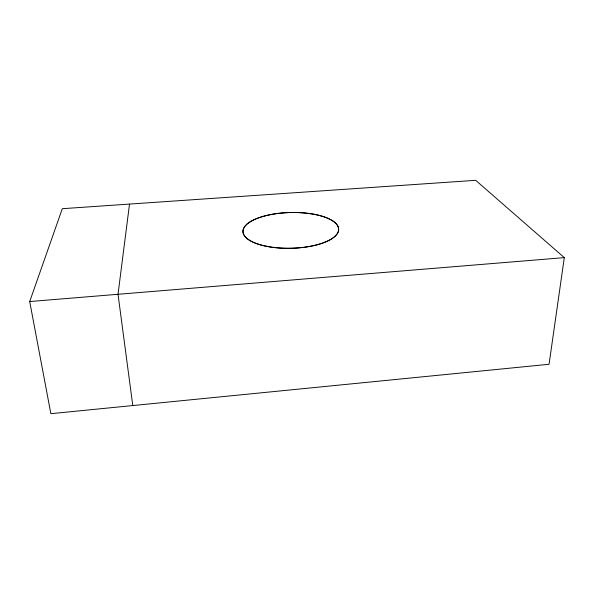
<?xml version="1.0" encoding="UTF-8"?>
<svg xmlns="http://www.w3.org/2000/svg" width="594" height="594" viewBox="0 0 594 594"><rect width="100%" height="100%" fill="white"/><g stroke="black" fill="none" stroke-linecap="round" stroke-linejoin="round"><path stroke-width="0.89" d="M129.514 204.084L118.02 294.29L132.781 405.554M564.3 257.625L549.064 364.271L50.861 413.684L29.7 301.544L62.311 208.694L475.683 180.316L564.3 257.625L29.7 301.544M266.231 246.265A47.847 17.872 -1.4 0 0 338.632 229.722A47.847 17.872 -1.4 0 0 267.538 215.251A47.847 17.872 -1.4 0 0 266.231 246.235A47.847 17.872 -1.4 0 0 338.632 229.692A47.847 17.872 -1.4 0 0 267.538 215.28A47.847 17.872 -1.4 0 0 266.231 246.265"/></g></svg>
